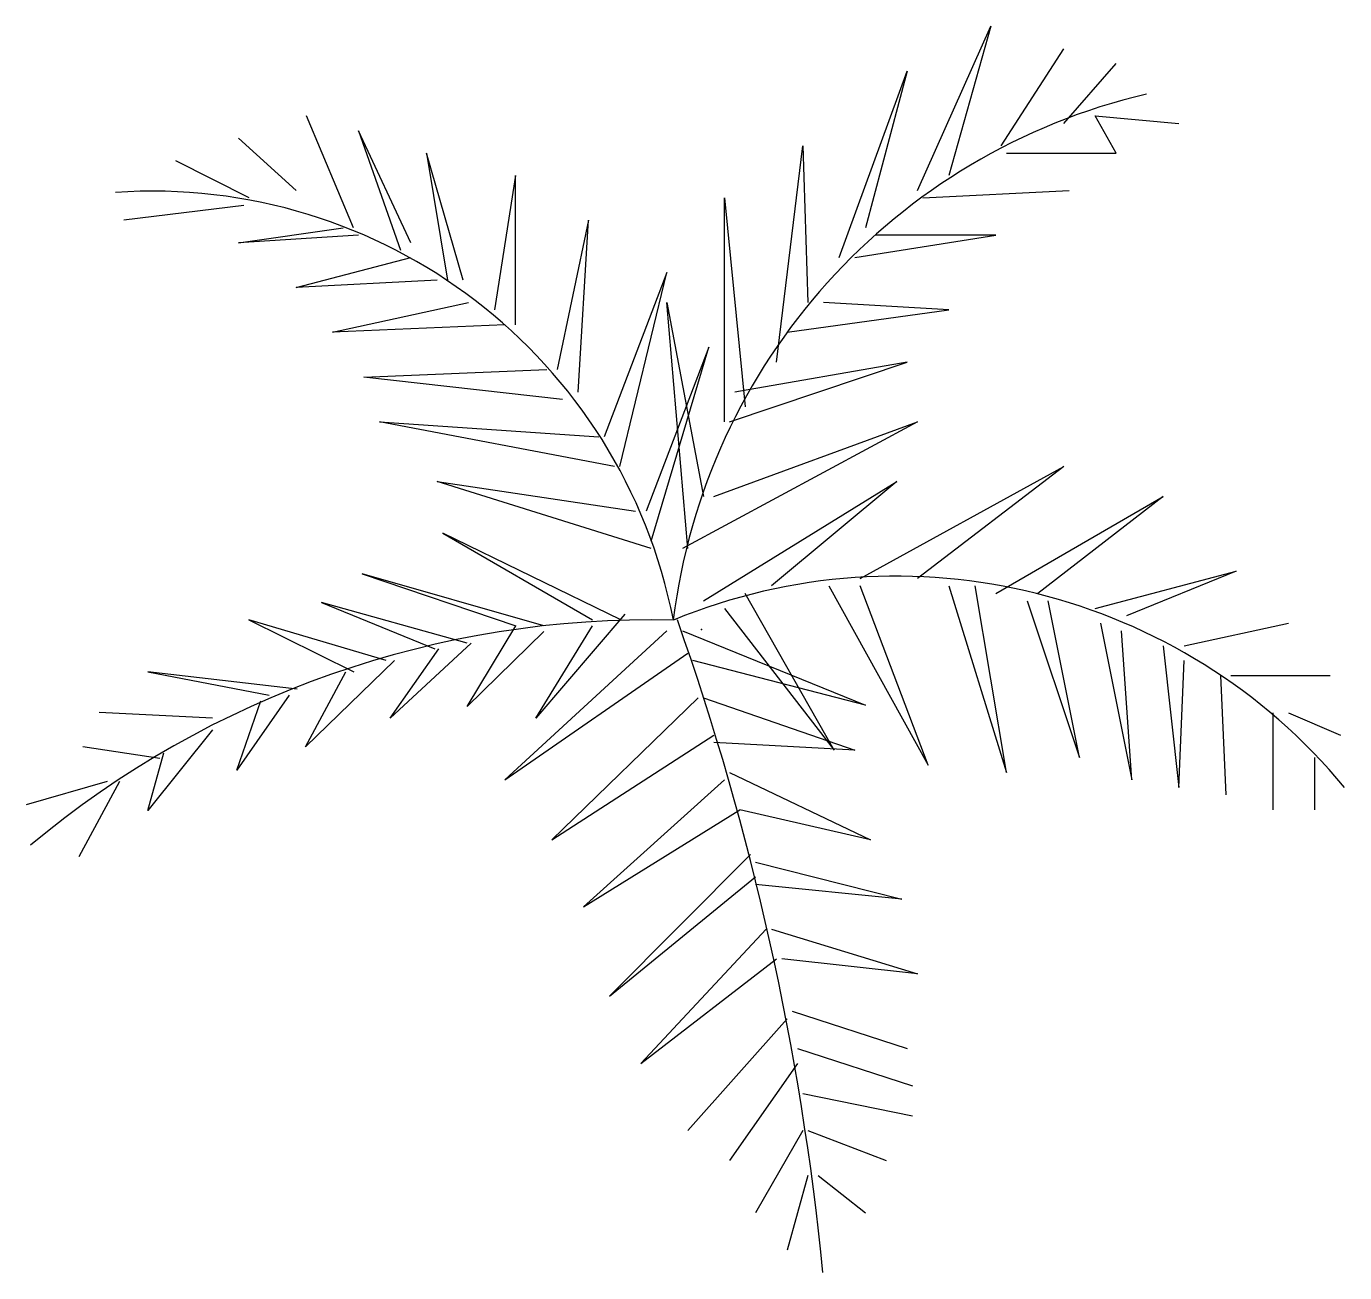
# Model space of a CAD drawing. Extents: x 115.915 to 116.908, y 11.864 to 12.803.
import ezdxf

# ---------------------------------------------------------------- set-up
doc = ezdxf.new("R2010")
doc.units = 0
doc.header["$LTSCALE"] = 100
doc.header["$MEASUREMENT"] = 0
doc.layers.add('P-ARVORE', color=2, linetype='CONTINUOUS')
doc.layers.add('VEG', color=2, linetype='CONTINUOUS')

# ---------------------------------------------------------------- blocks, each defined once
blk = doc.blocks.new('ARV16')
at = {"layer": 'VEG'}
for p, q in [((0.1859, 0.3269), (0.2415, 0.4519)), ((0.2415, 0.4519), (0.2097, 0.3383)), ((0.2495, 0.361), (0.2971, 0.4348)), ((0.2971, 0.378), (0.3369, 0.4235)), ((0.1262, 0.2758), (0.1779, 0.4178)), ((0.1779, 0.4178), (0.1461, 0.2985)), ((-0.2434, 0.2985), (-0.2792, 0.3837)), ((0.321, 0.3837), (0.3846, 0.378)), ((0.3369, 0.3553), (0.321, 0.3837)), ((-0.2395, 0.3723), (-0.2077, 0.2815)), ((-0.1997, 0.2871), (-0.2395, 0.3723)), ((-0.2871, 0.3269), (-0.3309, 0.3667)), ((-0.1878, 0.3553), (-0.1719, 0.2587)), ((-0.16, 0.2587), (-0.1878, 0.3553)), ((0.0785, 0.1963), (0.0984, 0.361)), ((0.0984, 0.361), (0.1024, 0.2417)), ((0.2534, 0.3553), (0.3369, 0.3553)), ((-0.3229, 0.3212), (-0.3786, 0.3496)), ((-0.1202, 0.3383), (-0.1361, 0.236)), ((-0.1202, 0.2247), (-0.1202, 0.3383)), ((0.0388, 0.3212), (0.0547, 0.1622)), ((0.0388, 0.1508), (0.0388, 0.3212)), ((0.1898, 0.3212), (0.3011, 0.3269)), ((-0.3269, 0.3155), (-0.4183, 0.3042)), ((-0.0646, 0.3042), (-0.0884, 0.1906)), ((-0.0725, 0.1735), (-0.0646, 0.3042)), ((-0.3309, 0.2871), (-0.2514, 0.2985)), ((-0.2395, 0.2928), (-0.3309, 0.2871)), ((0.1382, 0.2758), (0.2455, 0.2928)), ((0.2455, 0.2928), (0.1541, 0.2928)), ((-0.2871, 0.2531), (-0.1997, 0.2758)), ((-0.0049, 0.2644), (-0.0526, 0.1395)), ((-0.0407, 0.1167), (-0.0049, 0.2644)), ((-0.1798, 0.2587), (-0.2871, 0.2531)), ((-0.2593, 0.219), (-0.156, 0.2417)), ((0.011, 0.0543), (-0.0049, 0.2417)), ((-0.0049, 0.2417), (0.0229, 0.094)), ((0.2097, 0.236), (0.1143, 0.2417)), ((0.0865, 0.219), (0.2097, 0.236)), ((-0.1282, 0.2247), (-0.2593, 0.219)), ((0.0269, 0.2076), (-0.0208, 0.0827)), ((-0.0169, 0.0599), (0.0269, 0.2076)), ((0.0428, 0.1508), (0.1779, 0.1963)), ((0.1779, 0.1963), (0.0467, 0.1735)), ((-0.2355, 0.1849), (-0.0964, 0.1906)), ((-0.0844, 0.1679), (-0.2355, 0.1849)), ((-0.2236, 0.1508), (-0.0566, 0.1395)), ((-0.0447, 0.1167), (-0.2236, 0.1508)), ((0.1859, 0.1508), (0.007, 0.0543)), ((0.0308, 0.094), (0.1859, 0.1508)), ((0.1421, 0.0315), (0.2971, 0.1167)), ((0.2971, 0.1167), (0.1859, 0.0315)), ((-0.1798, 0.1054), (-0.0288, 0.0827)), ((-0.0169, 0.0543), (-0.1798, 0.1054)), ((0.0229, 0.0145), (0.17, 0.1054)), ((0.17, 0.1054), (0.0746, 0.0259)), ((0.2455, 0.0202), (0.3727, 0.094)), ((0.3727, 0.094), (0.2773, 0.0202)), ((-0.1754, 0.066), (-0.0615, 0)), ((-0.04, 0), (-0.1754, 0.066)), ((-0.2369, 0.0352), (-0.12, -0.0044)), ((-0.0985, -0.0044), (-0.2369, 0.0352)), ((0.321, 0.0088), (0.4283, 0.0372)), ((0.4283, 0.0372), (0.3448, 0.0031)), ((0.1223, -0.0991), (0.0547, 0.0202)), ((0.1183, 0.0259), (0.1938, -0.1105)), ((0.1938, -0.1105), (0.1421, 0.0259)), ((0.2097, 0.0259), (0.2534, -0.1161)), ((0.2534, -0.1161), (0.2296, 0.0259)), ((-0.2677, 0.0132), (-0.1816, -0.022)), ((-0.1569, -0.0176), (-0.2677, 0.0132)), ((0.2693, 0.0145), (0.3091, -0.1048)), ((0.3091, -0.1048), (0.2852, 0.0145)), ((-0.3231, 0), (-0.2431, -0.0396)), ((-0.2185, -0.0308), (-0.3231, 0)), ((-0.0369, 0.0044), (-0.1046, -0.0748)), ((0.0388, 0.0088), (0.1223, -0.0991)), ((-0.1569, -0.066), (-0.12, -0.0044)), ((-0.0985, -0.0088), (-0.1569, -0.066)), ((-0.0049, -0.0082), (-0.1282, -0.1218)), ((-0.1046, -0.0748), (-0.0615, -0.0044)), ((0.007, -0.0082), (0.1461, -0.065)), ((0.325, -0.0025), (0.3488, -0.1218)), ((0.3488, -0.1218), (0.3409, -0.0082)), ((0.3886, -0.0196), (0.4681, -0.0025)), ((-0.1539, -0.0176), (-0.2154, -0.0748)), ((0.3727, -0.0196), (0.3846, -0.1275)), ((-0.2154, -0.0748), (-0.1785, -0.022)), ((-0.1282, -0.1218), (0.011, -0.0253)), ((-0.2862, -0.0528), (-0.4, -0.0396)), ((-0.4, -0.0396), (-0.3077, -0.0572)), ((-0.2123, -0.0308), (-0.28, -0.0967)), ((-0.28, -0.0967), (-0.2493, -0.0396)), ((0.1461, -0.065), (0.0149, -0.0309)), ((0.3846, -0.1275), (0.3886, -0.0309)), ((0.4164, -0.0423), (0.4204, -0.1332)), ((0.4243, -0.0423), (0.4999, -0.0423)), ((-0.2923, -0.0572), (-0.3323, -0.1143)), ((0.0189, -0.0593), (-0.0924, -0.1673)), ((0.0229, -0.0593), (0.1382, -0.0991)), ((-0.3323, -0.1143), (-0.3139, -0.0616)), ((-0.3508, -0.0748), (-0.437, -0.0704)), ((0.4561, -0.0707), (0.4561, -0.1445)), ((0.4681, -0.0707), (0.5078, -0.0877)), ((-0.3508, -0.0836), (-0.4, -0.1451)), ((-0.0924, -0.1673), (0.0308, -0.0877)), ((-0.3908, -0.1055), (-0.4493, -0.0967)), ((0.1382, -0.0991), (0.0308, -0.0934)), ((-0.4, -0.1451), (-0.3877, -0.1011)), ((0.4879, -0.1048), (0.4879, -0.1445)), ((0.0428, -0.1161), (0.1501, -0.1673)), ((-0.4308, -0.1231), (-0.4924, -0.1407)), ((-0.4216, -0.1231), (-0.4524, -0.1803)), ((0.0388, -0.1218), (-0.0685, -0.2184)), ((-0.0685, -0.2184), (0.0507, -0.1445)), ((0.1501, -0.1673), (0.0507, -0.1445)), ((0.0587, -0.1786), (-0.0487, -0.2865)), ((0.0626, -0.1843), (0.1739, -0.2127)), ((-0.0487, -0.2865), (0.0626, -0.1957)), ((0.1739, -0.2127), (0.0626, -0.2013)), ((0.0706, -0.2354), (-0.0248, -0.3377)), ((0.0746, -0.2354), (0.1859, -0.2695)), ((-0.0248, -0.3377), (0.0785, -0.2581)), ((0.1859, -0.2695), (0.0825, -0.2581)), ((0.0905, -0.2979), (0.1779, -0.3263)), ((0.0865, -0.3036), (0.011, -0.3888)), ((0.0944, -0.3263), (0.1819, -0.3547)), ((0.0944, -0.3377), (0.0428, -0.4115)), ((0.0984, -0.3604), (0.1819, -0.3774)), ((0.0984, -0.3888), (0.0626, -0.4513)), ((0.1024, -0.3888), (0.162, -0.4115)), ((0.1024, -0.4229), (0.0865, -0.4797)), ((0.1103, -0.4229), (0.1461, -0.4513))]:
    blk.add_line(p, q, dxfattribs=at)
for centre, radius, start, end in [((0.4672, -0.0583), 0.4709, 103.1598, 172.8828), ((-0.3964, -0.0775), 0.4039, 11.0675, 94.0085), ((0.1689, -0.4105), 0.4438, 39.604, 112.3619), ((-0.0165, -0.7368), 0.7369, 88.7203, 129.9117), ((-1.9889, -0.7049), 2.113, 5.649, 19.4873)]:
    blk.add_arc(centre, radius, start, end, dxfattribs=at)
blk.add_point((0.0214, -0.0073), dxfattribs=at)

msp = doc.modelspace()

# ---------------------------------------------------------------- block references
at = {"layer": 'P-ARVORE', "linetype": 'CONTINUOUS', "xscale": 0.99, "yscale": 0.99, "zscale": 0.99}
msp.add_blockref('ARV16', (116.40195, 12.35557), dxfattribs=at)

doc.saveas('drawing.dxf')
